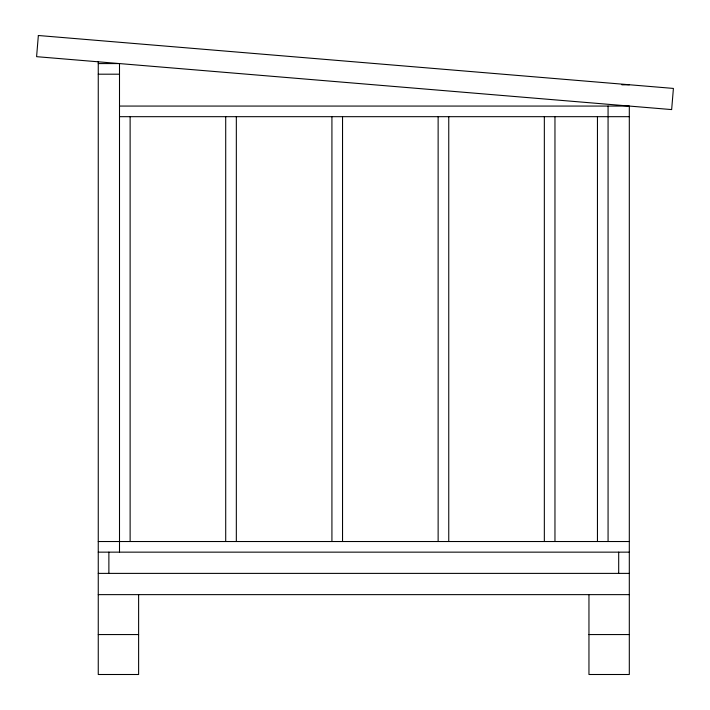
<?xml version="1.0" encoding="UTF-8"?>
<svg xmlns="http://www.w3.org/2000/svg" width="710" height="710" viewBox="0 0 710 710"><rect width="100%" height="100%" fill="white"/><g stroke="black" fill="none" stroke-linecap="round" stroke-linejoin="round"><path stroke-width="1.06" d="M98.255 63.581L119.502 63.581L119.502 552.149M98.255 74.195L119.502 74.195M621.88 84.818L629.308 84.818M119.502 106.065L629.308 106.065L629.308 674.5L588.954 674.5L588.954 594.634M119.502 116.68L629.308 116.68M98.255 541.526L629.308 541.526M98.255 552.149L629.308 552.149M98.255 573.387L629.308 573.387M98.255 594.634L629.308 594.634M98.255 634.562L138.619 634.562M588.954 634.562L629.308 634.562M618.694 552.149L618.694 573.387M608.071 106.065L608.071 541.526M597.447 116.68L597.447 541.526M554.963 116.68L554.963 541.526M544.339 116.68L544.339 541.526M448.755 116.68L448.755 541.526M438.132 116.68L438.132 541.526M342.539 116.68L342.539 541.526M331.925 116.68L331.925 541.526M236.332 116.68L236.332 541.526M225.709 116.68L225.709 541.526M138.619 594.634L138.619 674.5L98.255 674.5L98.255 61.45M130.125 116.68L130.125 541.526M108.879 552.149L108.879 573.387M38.349 35.5L36.592 56.667L671.651 109.588L673.408 88.422L38.349 35.5"/></g></svg>
